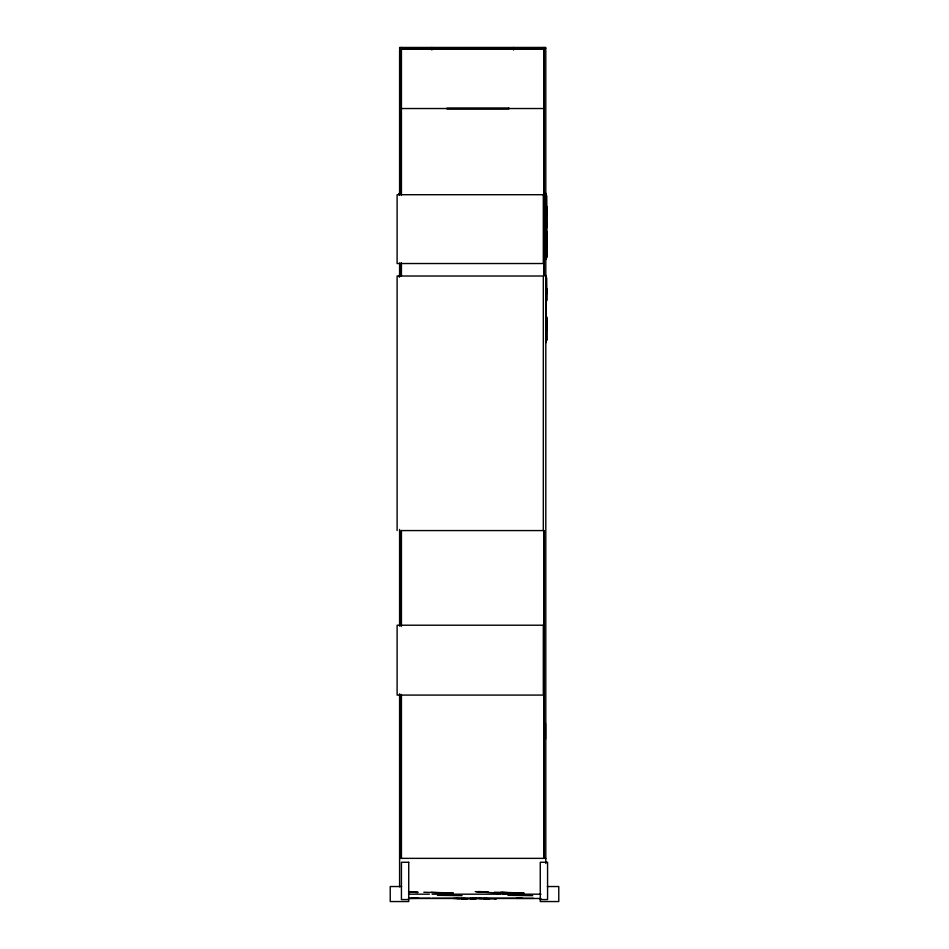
<?xml version="1.0" encoding="UTF-8"?>
<svg xmlns="http://www.w3.org/2000/svg" width="949" height="949" viewBox="0 0 949 949"><rect width="100%" height="100%" fill="white"/><g stroke="black" fill="none" stroke-linecap="round" stroke-linejoin="round"><path stroke-width="1.42" d="M545.9 194.545L545.9 193.394L545.924 200.263M545.877 277.796L545.877 278.864L546.494 277.796L546.612 300.88L546.494 277.796M545.912 196.906L546.517 195.601L546.802 257.582M546.161 340.145L546.161 339.078L546.766 340.145L546.695 317.025L546.766 340.145M546.517 195.601L546.648 227.914M475.247 891.633L488.533 892.013M453.634 898.478L474.049 898.762L472.258 898.691M476.007 898.478L496.422 898.762L494.631 898.691M462.08 895.666L437.442 895.334M532.686 895.666L508.047 895.334M430.561 898.229L410.62 898.359M467.596 898.691L461.048 898.62L464.796 898.762M489.969 898.691L483.421 898.62L487.169 898.762L485.271 898.691M408.414 898.371L418.711 898.229M522.294 898.229L431.937 898.3M471.273 898.478L470.158 898.525L475.651 898.976L475.651 897.766M543.979 48.874L545.805 48.874L399.6 48.945L543.801 48.874L543.801 276.017M401.427 108.53L543.979 108.53M399.6 858.359L545.805 858.359M401.617 886.532L390.229 886.532L390.229 901.55L408.734 901.55L408.734 900.174M547.383 886.532L558.771 886.532L558.771 901.55L540.266 901.55L540.266 862.261L547.573 862.261L547.573 899.569L540.266 899.569M408.461 894.183L429.351 894.183M432.092 894.183L500.028 894.183M502.828 894.183L541.037 894.183M516.292 898.359L533.635 898.359M408.782 898.478L541.037 898.478M474.144 898.478L476.007 898.549M462.898 898.691L464.761 898.762M478.189 891.574L485.544 891.811M501.713 892.333L523.777 893.033M409.055 891.621L414.938 891.811M431.119 892.333L453.171 893.033M494.417 892.214L523.824 893.175M500.253 892.463L523.789 893.234M409.102 891.728L417.928 892.013M423.812 892.214L453.231 893.175M507.62 893.733L476.398 891.728M478.984 898.478L482.139 898.691M456.611 898.478L459.767 898.691M496.457 893.567L508.403 894.421M408.473 891.835L417.845 892.606M472.875 898.549L475.651 898.976M488.296 898.691L485.912 898.584L486.588 898.691M465.923 898.691L463.539 898.584L464.215 898.691M546.624 215.862L546.577 206.253L546.588 212.967M546.707 238.163L546.766 247.76L546.754 244.534M546.173 254.664L546.185 257.582M546.553 290.928L546.529 288.14L546.577 294.237M546.707 327.014L546.719 329.801L546.683 323.704M546.149 249.86L546.197 259.48L546.173 248.579M545.912 281.96L545.865 275.364L545.877 278.757M546.149 339.208L546.173 342.589L546.161 335.958M545.9 279.848L545.936 286.918M546.707 231.52L546.814 257.108M546.043 227.914L546.149 250.797L546.149 243.264M545.936 203.264L546.066 235.732M545.912 197.914L545.936 205.435M545.936 285.186L546.007 300.88M546.078 317.025L546.161 338.069M546.197 253.763L546.197 257.12M546.588 206.123L546.588 247.867M546.529 288.199L546.529 299.682M546.529 318.461L546.529 329.932M546.292 300.726L546.292 317.417M545.805 48.731L545.805 47.45L399.6 47.474L399.6 48.731M545.805 50.167L545.805 863.507M545.533 723.494L545.533 739.141M543.979 47.45L543.979 276.017M543.979 530.574L543.979 858.359M543.801 530.574L543.801 858.359M513.528 47.45L513.528 50M473.017 897.766L473.017 898.976M431.878 47.45L431.878 50M401.427 47.45L401.427 194.711M401.427 263.525L401.427 276.017M401.427 530.574L401.427 625.213M401.427 695.083L401.427 858.359M401.249 48.874L401.249 194.83M401.249 262.731L401.249 276.017M401.249 626.53L401.249 530.574L543.314 530.574L543.314 276.017L397.109 276.017L397.109 530.574M401.249 694.443L401.249 858.359M399.814 722.758L399.814 738.417M399.6 50.167L399.6 194.901M399.6 263.003L399.6 276.966M399.6 529.459L399.6 626.15M399.6 693.802L399.6 886.864M399.114 275.459L399.114 276.61L399.114 275.459M399.138 193.501L399.138 194.652L399.138 193.501M508.866 108.162L446.991 108.162L446.991 108.945L508.866 108.945L508.866 108.162M543.314 194.711L397.109 194.711L397.109 263.525L543.314 263.525L543.314 194.711M543.314 625.213L397.109 625.213L397.109 695.083L543.314 695.083L543.314 625.213M408.734 862.261L401.427 862.261L401.427 899.569L408.734 899.569L408.734 862.261"/></g></svg>
